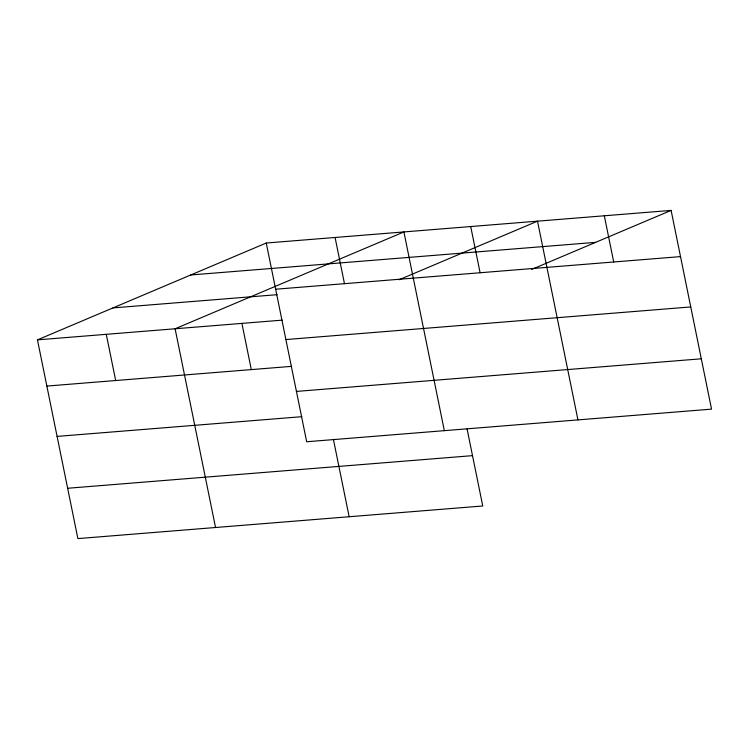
<?xml version="1.0" encoding="UTF-8"?>
<svg xmlns="http://www.w3.org/2000/svg" width="749" height="749" viewBox="0 0 749 749"><rect width="100%" height="100%" fill="white"/><g stroke="black" fill="none" stroke-linecap="round" stroke-linejoin="round"><path stroke-width="1.12" d="M467.011 428.587L482.749 505.978L77.887 538.597L37.45 339.868L266.251 243.022L671.113 210.403L711.55 409.132L306.678 441.751L266.251 243.022M399.133 279.733L537.51 221.161L577.947 419.899M531.678 269.425L671.113 210.403M190.742 274.977L595.614 242.358M275.651 289.226L680.513 256.607M112.949 307.905L277.102 294.685M37.45 339.868L282.223 320.141M285.884 339.559L690.756 306.94M46.85 386.072L291.623 366.355M296.435 391.418L701.307 358.799M57.093 436.405L301.866 416.687M67.644 488.264L472.516 455.645M604.312 215.787L613.712 261.991M470.709 226.544L480.109 272.748M444.335 430.666L403.898 231.928L175.107 328.774L215.543 527.511M335.075 237.47L344.474 283.674M333.399 439.354L349.146 516.744M241.908 323.39L251.308 369.594M106.274 334.316L115.683 380.529"/></g></svg>
